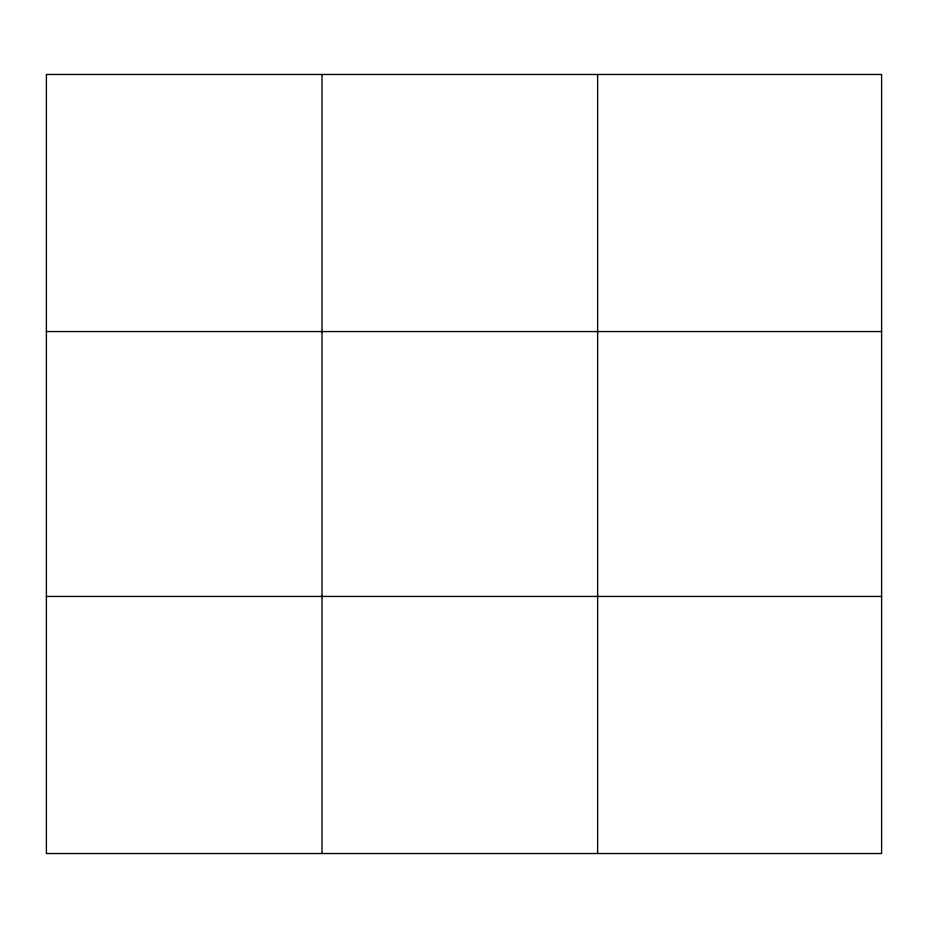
<?xml version="1.0" encoding="UTF-8"?>
<svg xmlns="http://www.w3.org/2000/svg" width="928" height="928" viewBox="0 0 928 928"><rect width="100%" height="100%" fill="white"/><g stroke="black" fill="none" stroke-linecap="round" stroke-linejoin="round"><path stroke-width="1.39" d="M322.016 74.472L322.016 853.528M597.632 74.472L597.632 853.528M46.4 331.563L881.6 331.563M46.4 596.437L881.6 596.437M881.6 724.977L881.6 853.528L46.4 853.528L46.4 74.472L881.6 74.472L881.6 724.977"/></g></svg>
